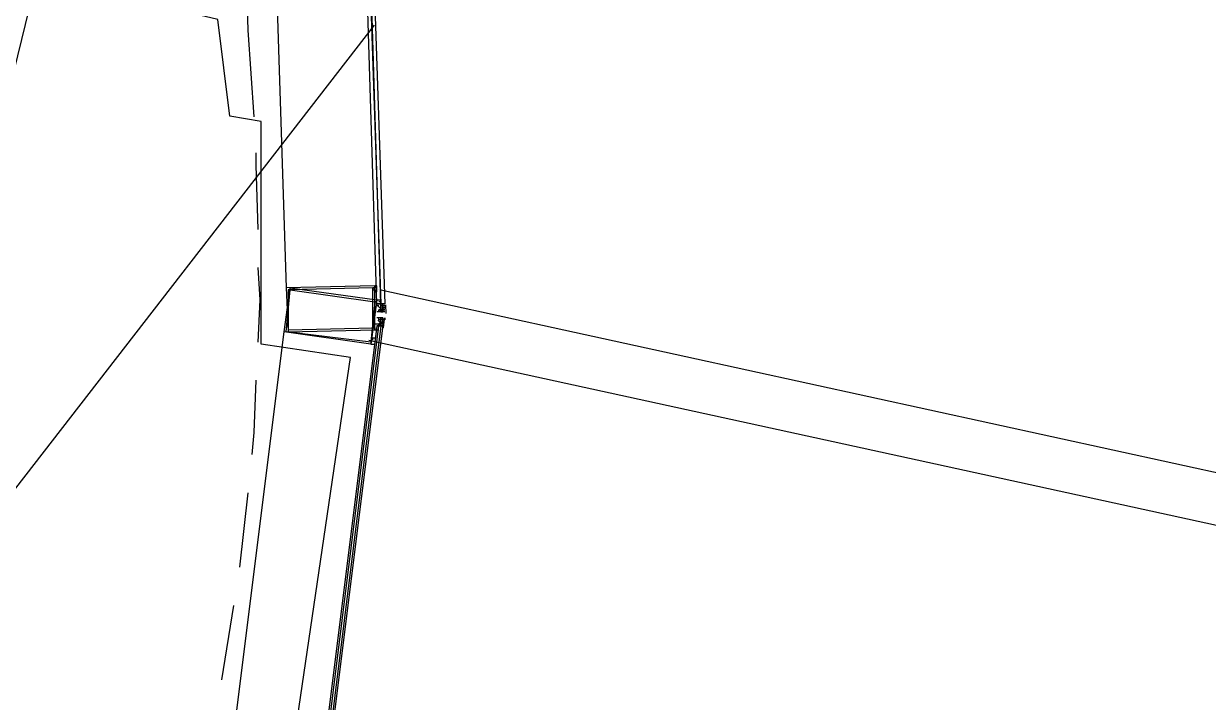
# Model space of a CAD drawing. Header units: feet. Extents: x -84 to 198, y -22 to 181.
# Drawn here: x 135.99 to 143.84, y 104.2 to 108.7 of the extents above; entities that cross this region are included whole.
import ezdxf

# ---------------------------------------------------------------- set-up
doc = ezdxf.new("R2010")
doc.units = ezdxf.units.FT
doc.layers.add('A-AREA-COMUN', color=252, linetype='CONTINUOUS')
doc.layers.add('A-LINEA', color=7, linetype='CONTINUOUS')

msp = doc.modelspace()

# ---------------------------------------------------------------- linework, layer by layer
at = {"layer": 'A-AREA-COMUN'}
msp.add_lwpolyline([(135.168, 97.7778), (136.32, 99.5378), (136.32, 100.0889), (136.64, 100.1778), (137.632, 102.8978), (138.16, 106.4889), (137.568, 106.5778), (137.568, 108.0533), (137.36, 108.0889), (137.28, 108.7289), (136.08, 109.0133), (135.392, 106.2044)], dxfattribs=at)
at = {"layer": 'A-LINEA'}
for p, q in [((137.6133, 110.6578), (137.7333, 106.9511)), ((124.6928, 91.1125), (138.3191, 108.6919)), ((138.3467, 106.9378), (138.3467, 106.9378)), ((138.36, 106.9378), (145.92, 105.2844)), ((138.3333, 106.8444), (138.3333, 106.8444)), ((138.3467, 106.8444), (138.3467, 106.8444)), ((138.3467, 106.8444), (138.3467, 106.8444)), ((138.3467, 106.8444), (138.3467, 106.8444)), ((138.3467, 106.8444), (138.3467, 106.8444)), ((138.3467, 106.8444), (138.3467, 106.8444)), ((138.3467, 106.8444), (138.3467, 106.8444)), ((138.3467, 106.8444), (138.3467, 106.8444)), ((138.3467, 106.8444), (138.3467, 106.8444)), ((138.36, 106.8444), (138.3467, 106.8444)), ((138.3467, 106.8444), (138.3467, 106.8444)), ((138.36, 106.8444), (138.3467, 106.8444)), ((138.3467, 106.8444), (138.3467, 106.8444)), ((138.3467, 106.8444), (138.3467, 106.8444)), ((138.3467, 106.8444), (138.3467, 106.8444)), ((138.3467, 106.8444), (138.3467, 106.8444)), ((138.3467, 106.7911), (138.3467, 106.8044)), ((138.3467, 106.8044), (138.3467, 106.8044)), ((138.36, 106.8044), (138.3467, 106.8044)), ((138.3467, 106.7911), (138.3467, 106.8044)), ((138.3467, 106.8044), (138.3467, 106.8044)), ((138.3467, 106.7911), (138.3467, 106.8044)), ((138.3467, 106.8044), (138.3467, 106.8044)), ((138.3467, 106.7911), (138.3467, 106.8044)), ((138.3467, 106.7911), (138.3467, 106.7911)), ((138.3467, 106.7911), (138.3467, 106.7911)), ((138.3467, 106.7911), (138.3467, 106.7911)), ((138.3467, 106.7911), (138.3467, 106.7911)), ((138.3467, 106.7911), (138.3467, 106.7911)), ((138.36, 106.8444), (138.36, 106.8444)), ((138.36, 106.8311), (138.36, 106.8444)), ((138.36, 106.8311), (138.36, 106.8444)), ((138.36, 106.8444), (138.36, 106.8444)), ((138.36, 106.8444), (138.3733, 106.8444)), ((138.36, 106.8444), (138.36, 106.8444)), ((138.36, 106.8444), (138.36, 106.8444)), ((138.36, 106.8444), (138.36, 106.8444)), ((138.36, 106.8444), (138.36, 106.8444)), ((138.36, 106.8444), (138.36, 106.8444)), ((138.36, 106.8444), (138.36, 106.8444)), ((138.36, 106.8444), (138.36, 106.8311)), ((138.36, 106.8444), (138.36, 106.8311)), ((138.36, 106.8444), (138.36, 106.8444)), ((138.36, 106.8311), (138.36, 106.8311)), ((138.36, 106.8311), (138.36, 106.8311)), ((138.36, 106.8311), (138.36, 106.8311)), ((138.36, 106.8311), (138.36, 106.8311)), ((138.36, 106.8311), (138.36, 106.8311)), ((138.36, 106.8311), (138.36, 106.8311)), ((138.3733, 106.8311), (138.36, 106.8311)), ((138.36, 106.8178), (138.36, 106.8311)), ((138.36, 106.8311), (138.36, 106.8311)), ((138.36, 106.8311), (138.36, 106.8311)), ((138.36, 106.8311), (138.36, 106.8311)), ((138.36, 106.8311), (138.36, 106.8311)), ((138.36, 106.8311), (138.36, 106.8311)), ((138.36, 106.8311), (138.36, 106.8311)), ((138.36, 106.8311), (138.3733, 106.8311)), ((138.36, 106.8311), (138.3733, 106.8311)), ((138.3733, 106.8311), (138.36, 106.8311)), ((138.36, 106.8311), (138.36, 106.8311)), ((138.36, 106.8311), (138.36, 106.8311)), ((138.36, 106.8311), (138.36, 106.8311)), ((138.3733, 106.8311), (138.36, 106.8311)), ((138.36, 106.8311), (138.36, 106.8311)), ((138.36, 106.8311), (138.36, 106.8311)), ((138.36, 106.8311), (138.36, 106.8311)), ((138.36, 106.8311), (138.36, 106.8311)), ((138.36, 106.8311), (138.36, 106.8311)), ((138.36, 106.8178), (138.3733, 106.8178)), ((138.36, 106.8178), (138.36, 106.8178)), ((138.36, 106.8178), (138.36, 106.8178)), ((138.36, 106.8178), (138.36, 106.8178)), ((138.36, 106.8178), (138.36, 106.8178)), ((138.36, 106.8178), (138.36, 106.8178)), ((138.36, 106.8178), (138.36, 106.8178)), ((138.36, 106.8044), (138.36, 106.8178)), ((138.36, 106.8178), (138.36, 106.8178)), ((138.36, 106.8044), (138.36, 106.8178)), ((138.36, 106.8178), (138.36, 106.8178)), ((138.36, 106.8178), (138.36, 106.8178)), ((138.36, 106.8178), (138.36, 106.8178)), ((138.36, 106.8178), (138.36, 106.8178)), ((138.36, 106.8178), (138.36, 106.8178)), ((138.36, 106.8178), (138.36, 106.8178)), ((138.36, 106.8178), (138.36, 106.8178)), ((138.36, 106.8178), (138.36, 106.8178)), ((138.36, 106.8178), (138.36, 106.8178)), ((138.36, 106.8178), (138.36, 106.8178)), ((138.36, 106.7911), (138.36, 106.8044)), ((138.36, 106.7911), (138.36, 106.8044)), ((138.36, 106.8044), (138.36, 106.8044)), ((138.36, 106.8044), (138.36, 106.8044)), ((138.36, 106.8044), (138.36, 106.8044)), ((138.36, 106.8044), (138.36, 106.8044)), ((138.36, 106.8044), (138.36, 106.8044)), ((138.36, 106.8044), (138.36, 106.8044)), ((138.36, 106.8044), (138.36, 106.8044)), ((138.36, 106.8044), (138.36, 106.8044)), ((138.36, 106.8044), (138.36, 106.8044)), ((138.36, 106.8044), (138.36, 106.8044)), ((138.36, 106.8044), (138.36, 106.8044)), ((138.36, 106.8044), (138.36, 106.8044)), ((138.36, 106.8044), (138.36, 106.8044)), ((138.36, 106.8044), (138.36, 106.8044)), ((138.36, 106.8044), (138.36, 106.8044)), ((138.36, 106.8044), (138.36, 106.8044)), ((138.36, 106.8044), (138.36, 106.8044)), ((138.36, 106.8044), (138.36, 106.8044)), ((138.36, 106.8044), (138.36, 106.8044)), ((138.36, 106.8044), (138.3733, 106.7911)), ((138.36, 106.7911), (138.3733, 106.7911)), ((138.36, 106.7911), (138.36, 106.7911)), ((138.36, 106.7911), (138.36, 106.7911)), ((138.36, 106.7911), (138.36, 106.7911)), ((138.36, 106.7911), (138.36, 106.7911)), ((138.36, 106.7911), (138.36, 106.7911)), ((138.36, 106.7911), (138.36, 106.7911)), ((138.36, 106.7911), (138.36, 106.7911)), ((138.36, 106.7911), (138.36, 106.7911)), ((138.36, 106.7911), (138.36, 106.7911)), ((138.36, 106.7911), (138.36, 106.7911)), ((138.36, 106.7911), (138.36, 106.7911)), ((138.36, 106.7911), (138.36, 106.7911)), ((138.3733, 106.8444), (138.3733, 106.8444)), ((138.3733, 106.8311), (138.3733, 106.8444)), ((138.3733, 106.8311), (138.3733, 106.8444)), ((138.3733, 106.8444), (138.3733, 106.8444)), ((138.3733, 106.8444), (138.3733, 106.8444)), ((138.3733, 106.8444), (138.3733, 106.8444)), ((138.3733, 106.8444), (138.3733, 106.8444)), ((138.3733, 106.8444), (138.3867, 106.8444)), ((138.3733, 106.8444), (138.3733, 106.8444)), ((138.3733, 106.8444), (138.3733, 106.8444)), ((138.3733, 106.8444), (138.3733, 106.8444)), ((138.3733, 106.8444), (138.3733, 106.8444)), ((138.3733, 106.8444), (138.3733, 106.8444)), ((138.3733, 106.8444), (138.3867, 106.8444)), ((138.3733, 106.8444), (138.3733, 106.8444)), ((138.3733, 106.8444), (138.3733, 106.8444)), ((138.3867, 106.8444), (138.3733, 106.8444)), ((138.3733, 106.8444), (138.3733, 106.8444)), ((138.3733, 106.8444), (138.3733, 106.8444)), ((138.3733, 106.8444), (138.3733, 106.8444)), ((138.3733, 106.8444), (138.3733, 106.8444)), ((138.3733, 106.8444), (138.3733, 106.8444)), ((138.3733, 106.8311), (138.3733, 106.8311)), ((138.3733, 106.8311), (138.3733, 106.8311)), ((138.3733, 106.8311), (138.3733, 106.8311)), ((138.3733, 106.8311), (138.3733, 106.8311)), ((138.3733, 106.8178), (138.3733, 106.8311)), ((138.3733, 106.8311), (138.3733, 106.8311)), ((138.3733, 106.8178), (138.3733, 106.8311)), ((138.3867, 106.8311), (138.3733, 106.8311)), ((138.3733, 106.8311), (138.3733, 106.8311)), ((138.3733, 106.8311), (138.3733, 106.8311)), ((138.3733, 106.8178), (138.3733, 106.8311)), ((138.3733, 106.8178), (138.3733, 106.8311)), ((138.3733, 106.8311), (138.3733, 106.8311)), ((138.3733, 106.8311), (138.3733, 106.8311)), ((138.3733, 106.8178), (138.3733, 106.8311)), ((138.3733, 106.8311), (138.3733, 106.8311)), ((138.3733, 106.8311), (138.3733, 106.8311)), ((138.3733, 106.8178), (138.3733, 106.8311)), ((138.3733, 106.8311), (138.3867, 106.8311)), ((138.3733, 106.8178), (138.3733, 106.8178)), ((138.3733, 106.8178), (138.3733, 106.8178)), ((138.3733, 106.8178), (138.3733, 106.8178)), ((138.3733, 106.8178), (138.3733, 106.8178)), ((138.3733, 106.8178), (138.3733, 106.8178)), ((138.3733, 106.8178), (138.3867, 106.8178)), ((138.3733, 106.8178), (138.3733, 106.8178)), ((138.3733, 106.8178), (138.3733, 106.8178)), ((138.3733, 106.8178), (138.3733, 106.8178)), ((138.3733, 106.8178), (138.3733, 106.8178)), ((138.3733, 106.8178), (138.3733, 106.8178)), ((138.3733, 106.8178), (138.3733, 106.8178)), ((138.3867, 106.8178), (138.3733, 106.8178)), ((138.3733, 106.8178), (138.3733, 106.8178)), ((138.3733, 106.8178), (138.3733, 106.8178)), ((138.3867, 106.8178), (138.3733, 106.8178)), ((138.3733, 106.8178), (138.3733, 106.8044)), ((138.3733, 106.8178), (138.3733, 106.8178)), ((138.3733, 106.8178), (138.3733, 106.8178)), ((138.3733, 106.8178), (138.3733, 106.8178)), ((138.3733, 106.8178), (138.3733, 106.8178)), ((138.3733, 106.8178), (138.3733, 106.8178)), ((138.3733, 106.8178), (138.3733, 106.8178)), ((138.3733, 106.8178), (138.3733, 106.8178)), ((138.3733, 106.8178), (138.3733, 106.8178)), ((138.3733, 106.8178), (138.3733, 106.8178)), ((138.3733, 106.8178), (138.3733, 106.8178)), ((138.3733, 106.8178), (138.3733, 106.8178)), ((138.3733, 106.8178), (138.3733, 106.8178)), ((138.3733, 106.8178), (138.3733, 106.8178)), ((138.3733, 106.7911), (138.3733, 106.8044)), ((138.3733, 106.7911), (138.3733, 106.8044)), ((138.3733, 106.8044), (138.3733, 106.8044)), ((138.3733, 106.8044), (138.3733, 106.8044)), ((138.3733, 106.8044), (138.3733, 106.8044)), ((138.3733, 106.8044), (138.3867, 106.8044)), ((138.3733, 106.8044), (138.3733, 106.8044)), ((138.3733, 106.8044), (138.3733, 106.8044)), ((138.3733, 106.8044), (138.3733, 106.8044)), ((138.3733, 106.8044), (138.3733, 106.8044)), ((138.3733, 106.8044), (138.3733, 106.8044)), ((138.3733, 106.8044), (138.3733, 106.8044)), ((138.3733, 106.8044), (138.3733, 106.8044)), ((138.3733, 106.8044), (138.3733, 106.8044)), ((138.3733, 106.8044), (138.3733, 106.8044)), ((138.3733, 106.8044), (138.3733, 106.8044)), ((138.3733, 106.8044), (138.3733, 106.8044)), ((138.3733, 106.8044), (138.3733, 106.8044)), ((138.3733, 106.8044), (138.3733, 106.8044)), ((138.3733, 106.8044), (138.3733, 106.8044)), ((138.3733, 106.8044), (138.3733, 106.8044)), ((138.3733, 106.8044), (138.3733, 106.8044)), ((138.3733, 106.8044), (138.3733, 106.8044)), ((138.3733, 106.8044), (138.3733, 106.8044)), ((138.3733, 106.8044), (138.3733, 106.8044)), ((138.3733, 106.8044), (138.3733, 106.8044)), ((138.3733, 106.8044), (138.3733, 106.8044)), ((138.3733, 106.8044), (138.3733, 106.8044)), ((138.3733, 106.8044), (138.3733, 106.8044)), ((138.3733, 106.8044), (138.3733, 106.7911)), ((138.3733, 106.7911), (138.3733, 106.7911)), ((138.3733, 106.7911), (138.3733, 106.7911)), ((138.3733, 106.7911), (138.3733, 106.7911)), ((138.3867, 106.8444), (138.3867, 106.8444)), ((138.3867, 106.8444), (138.3867, 106.8444)), ((138.3867, 106.8444), (138.3867, 106.8444)), ((138.3867, 106.8444), (138.3867, 106.8444)), ((138.3867, 106.8444), (138.3867, 106.8444)), ((138.3867, 106.8444), (138.3867, 106.8444)), ((138.3867, 106.8444), (138.3867, 106.8444)), ((138.3867, 106.8444), (138.3867, 106.8444)), ((138.3867, 106.8311), (138.3867, 106.8311)), ((138.3867, 106.8311), (138.3867, 106.8311)), ((138.3867, 106.8178), (138.3867, 106.8178)), ((138.3867, 106.8044), (138.3867, 106.8044)), ((138.3867, 106.8044), (138.3867, 106.8044)), ((138.3867, 106.8044), (138.3867, 106.8044)), ((138.3867, 106.8044), (138.3867, 106.8044)), ((138.3867, 106.8044), (138.3867, 106.8044)), ((138.3867, 106.8044), (138.3867, 106.8044)), ((138.3867, 106.8044), (138.3867, 106.8044)), ((138.3867, 106.7911), (138.3867, 106.7911)), ((138.3867, 106.7911), (138.3867, 106.7911)), ((138.3867, 106.7911), (138.3867, 106.7911)), ((138.3867, 106.7911), (138.3867, 106.7911)), ((138.3908, 106.8374), (138.3927, 106.7795)), ((138.3333, 106.7511), (138.3333, 106.7511)), ((138.3333, 106.7511), (138.3333, 106.7511)), ((138.3467, 106.7378), (138.3467, 106.7511)), ((138.3467, 106.7511), (138.3467, 106.7511)), ((138.3467, 106.7511), (138.3467, 106.7511)), ((138.3467, 106.7511), (138.3467, 106.7511)), ((138.3467, 106.7511), (138.3467, 106.7511)), ((138.3467, 106.7511), (138.3467, 106.7511)), ((138.3467, 106.7511), (138.3467, 106.7511)), ((138.3467, 106.7511), (138.3467, 106.7511)), ((138.3467, 106.7511), (138.3467, 106.7511)), ((138.3467, 106.7378), (138.3467, 106.7378)), ((138.3467, 106.7378), (138.3467, 106.7378)), ((138.3467, 106.7378), (138.3467, 106.7378)), ((138.3467, 106.7378), (138.3467, 106.7378)), ((138.36, 106.7378), (138.3467, 106.7378)), ((138.3467, 106.7111), (138.3467, 106.7111)), ((138.3467, 106.7111), (138.3467, 106.7111)), ((138.3467, 106.7111), (138.3467, 106.7111)), ((138.3467, 106.7111), (138.3467, 106.7111)), ((138.3467, 106.7111), (138.3467, 106.7111)), ((138.36, 106.7111), (138.3467, 106.7111)), ((138.36, 106.7511), (138.36, 106.7511)), ((138.36, 106.7378), (138.36, 106.7511)), ((138.36, 106.7511), (138.36, 106.7511)), ((138.36, 106.7511), (138.36, 106.7511)), ((138.36, 106.7511), (138.36, 106.7511)), ((138.36, 106.7378), (138.36, 106.7511)), ((138.36, 106.7511), (138.36, 106.7511)), ((138.36, 106.7511), (138.36, 106.7511)), ((138.36, 106.7511), (138.36, 106.7511)), ((138.3733, 106.7511), (138.36, 106.7511)), ((138.36, 106.7378), (138.36, 106.7378)), ((138.36, 106.7378), (138.36, 106.7378)), ((138.36, 106.7378), (138.36, 106.7378)), ((138.36, 106.7378), (138.36, 106.7378)), ((138.36, 106.7378), (138.36, 106.7378)), ((138.36, 106.7378), (138.36, 106.7378)), ((138.36, 106.7378), (138.36, 106.7378)), ((138.36, 106.7378), (138.36, 106.7378)), ((138.36, 106.7378), (138.36, 106.7378)), ((138.36, 106.7378), (138.36, 106.7378)), ((138.36, 106.7244), (138.36, 106.7378)), ((138.36, 106.7378), (138.36, 106.7378)), ((138.36, 106.7378), (138.36, 106.7378)), ((138.36, 106.7378), (138.36, 106.7378)), ((138.36, 106.7378), (138.36, 106.7378)), ((138.36, 106.7378), (138.36, 106.7378)), ((138.36, 106.7378), (138.36, 106.7378)), ((138.36, 106.7378), (138.36, 106.7378)), ((138.36, 106.7378), (138.36, 106.7378)), ((138.36, 106.7378), (138.36, 106.7378)), ((138.36, 106.7378), (138.36, 106.7378)), ((138.36, 106.7378), (138.36, 106.7378)), ((138.36, 106.7378), (138.36, 106.7378)), ((138.36, 106.7378), (138.36, 106.7378)), ((138.36, 106.7378), (138.36, 106.7378)), ((138.36, 106.7378), (138.36, 106.7378)), ((138.36, 106.7378), (138.36, 106.7378)), ((138.36, 106.7378), (138.36, 106.7378)), ((138.36, 106.7378), (138.36, 106.7378)), ((138.36, 106.7244), (138.36, 106.7244)), ((138.36, 106.7244), (138.36, 106.7244)), ((138.36, 106.7244), (138.36, 106.7244)), ((138.36, 106.7244), (138.36, 106.7244)), ((138.36, 106.7244), (138.36, 106.7244)), ((138.36, 106.7244), (138.36, 106.7244)), ((138.36, 106.7244), (138.36, 106.7244)), ((138.36, 106.7244), (138.3733, 106.7244)), ((138.36, 106.7244), (138.36, 106.7244)), ((138.36, 106.7244), (138.36, 106.7244)), ((138.3733, 106.7111), (138.36, 106.7244)), ((138.36, 106.7244), (138.36, 106.7244)), ((138.36, 106.7244), (138.36, 106.7244)), ((138.36, 106.7244), (138.36, 106.7244)), ((138.36, 106.7244), (138.3733, 106.7244)), ((138.36, 106.7244), (138.3733, 106.7244)), ((138.36, 106.7244), (138.36, 106.7244)), ((138.36, 106.7244), (138.36, 106.7244)), ((138.36, 106.7244), (138.36, 106.7244)), ((138.36, 106.7244), (138.36, 106.7244)), ((138.36, 106.7244), (138.36, 106.7244)), ((138.36, 106.7244), (138.36, 106.7244)), ((138.36, 106.7244), (138.3733, 106.7244)), ((138.36, 106.7244), (138.36, 106.7244)), ((138.36, 106.7244), (138.36, 106.7244)), ((138.36, 106.7244), (138.36, 106.7111)), ((138.36, 106.7244), (138.36, 106.7244)), ((138.36, 106.7244), (138.36, 106.7244)), ((138.36, 106.7244), (138.36, 106.7111)), ((138.36, 106.7111), (138.36, 106.7111)), ((138.36, 106.7111), (138.3733, 106.7111)), ((138.36, 106.7111), (138.36, 106.7111)), ((138.36, 106.7111), (138.36, 106.7111)), ((138.36, 106.7111), (138.36, 106.7111)), ((138.36, 106.7111), (138.36, 106.7111)), ((138.36, 106.7111), (138.36, 106.7111)), ((138.36, 106.7111), (138.36, 106.7111)), ((138.36, 106.7111), (138.36, 106.7111)), ((138.36, 106.7111), (138.36, 106.7111)), ((138.36, 106.7111), (138.36, 106.7111)), ((138.36, 106.7111), (138.36, 106.7111)), ((138.36, 106.7111), (138.36, 106.7111)), ((138.36, 106.7111), (138.36, 106.7111)), ((138.36, 106.7111), (138.36, 106.7111)), ((138.36, 106.7111), (138.36, 106.7111)), ((138.36, 106.7111), (138.36, 106.7111)), ((138.36, 106.7111), (138.36, 106.7111)), ((138.36, 106.7111), (138.36, 106.7111)), ((138.36, 106.7111), (138.36, 106.7111)), ((138.36, 106.7111), (138.36, 106.7111)), ((138.36, 106.7111), (138.36, 106.7111)), ((138.36, 106.7111), (138.36, 106.7111)), ((138.36, 106.7111), (138.36, 106.7111)), ((138.36, 106.7111), (138.36, 106.7111)), ((138.36, 106.7111), (138.36, 106.7111)), ((138.36, 106.7111), (138.36, 106.7111)), ((138.36, 106.7111), (138.36, 106.7111)), ((138.36, 106.7111), (138.36, 106.7111)), ((138.36, 106.7111), (138.36, 106.7111)), ((138.36, 106.7111), (138.36, 106.7111)), ((138.36, 106.7111), (138.36, 106.7111)), ((138.36, 106.7111), (138.36, 106.7111)), ((138.36, 106.7111), (138.36, 106.7111)), ((138.3733, 106.7511), (138.3733, 106.7511)), ((138.3733, 106.7378), (138.3733, 106.7511)), ((138.3733, 106.7511), (138.3733, 106.7511)), ((138.3733, 106.7511), (138.3733, 106.7378)), ((138.3733, 106.7511), (138.3733, 106.7378)), ((138.3733, 106.7378), (138.3733, 106.7378)), ((138.3733, 106.7378), (138.3733, 106.7378)), ((138.3733, 106.7378), (138.3733, 106.7378)), ((138.3733, 106.7378), (138.3733, 106.7378)), ((138.3733, 106.7378), (138.3733, 106.7378)), ((138.3733, 106.7378), (138.3733, 106.7378)), ((138.3733, 106.7378), (138.3733, 106.7378)), ((138.3733, 106.7378), (138.3733, 106.7378)), ((138.3733, 106.7378), (138.3733, 106.7378)), ((138.3733, 106.7378), (138.3733, 106.7378)), ((138.3733, 106.7378), (138.3733, 106.7378)), ((138.3733, 106.7378), (138.3733, 106.7378)), ((138.3733, 106.7378), (138.3733, 106.7378)), ((138.3733, 106.7378), (138.3733, 106.7378)), ((138.3733, 106.7378), (138.3733, 106.7378)), ((138.3733, 106.7378), (138.3733, 106.7378)), ((138.3733, 106.7378), (138.3733, 106.7378)), ((138.3733, 106.7378), (138.3733, 106.7378)), ((138.3733, 106.7378), (138.3733, 106.7378)), ((138.3733, 106.7378), (138.3733, 106.7378)), ((138.3733, 106.7378), (138.3733, 106.7378)), ((138.3733, 106.7244), (138.3733, 106.7378)), ((138.3733, 106.7378), (138.3733, 106.7378)), ((138.3733, 106.7378), (138.3733, 106.7378)), ((138.3733, 106.7378), (138.3733, 106.7378)), ((138.3733, 106.7378), (138.3733, 106.7378)), ((138.3733, 106.7378), (138.3733, 106.7378)), ((138.3733, 106.7378), (138.3733, 106.7378)), ((138.3733, 106.7244), (138.3733, 106.7244)), ((138.3733, 106.7244), (138.3733, 106.7244)), ((138.3733, 106.7111), (138.3733, 106.7244)), ((138.3733, 106.7244), (138.3733, 106.7244)), ((138.3733, 106.7244), (138.3733, 106.7244)), ((138.3733, 106.7244), (138.3733, 106.7244)), ((138.3733, 106.7244), (138.3733, 106.7244)), ((138.3733, 106.7244), (138.3733, 106.7244)), ((138.3733, 106.7244), (138.3733, 106.7244)), ((138.3733, 106.7244), (138.3733, 106.7244)), ((138.3733, 106.7244), (138.3733, 106.7244)), ((138.3733, 106.7244), (138.3733, 106.7244)), ((138.3733, 106.7244), (138.3733, 106.7244)), ((138.3733, 106.7244), (138.3733, 106.7244)), ((138.3733, 106.7244), (138.3733, 106.7244)), ((138.3733, 106.7244), (138.3733, 106.7244)), ((138.3733, 106.7244), (138.3733, 106.7244)), ((138.3733, 106.7244), (138.3733, 106.7244)), ((138.3733, 106.7244), (138.3733, 106.7244)), ((138.3733, 106.7244), (138.3733, 106.7244)), ((138.3733, 106.7244), (138.3733, 106.7244)), ((138.3733, 106.7244), (138.3733, 106.7244)), ((138.3733, 106.7244), (138.3733, 106.7244)), ((138.3733, 106.7244), (138.3733, 106.7244)), ((138.3733, 106.7244), (138.3733, 106.7244)), ((138.3733, 106.7244), (138.3733, 106.7244)), ((138.3733, 106.7244), (138.3733, 106.7244)), ((138.3733, 106.7244), (138.3733, 106.7244)), ((138.3733, 106.7111), (138.3733, 106.7111)), ((138.3733, 106.7111), (138.3733, 106.7111)), ((138.3733, 106.7111), (138.3733, 106.7111)), ((138.3733, 106.7111), (138.3733, 106.7111)), ((138.3733, 106.7111), (138.3733, 106.7111)), ((138.3733, 106.7111), (138.3733, 106.7111)), ((138.3733, 106.7111), (138.3733, 106.7111)), ((138.3733, 106.7111), (138.3733, 106.6978)), ((138.3733, 106.7111), (138.3733, 106.6978)), ((138.3733, 106.7111), (138.3733, 106.7111)), ((138.3733, 106.7111), (138.3733, 106.7111)), ((138.3733, 106.7111), (138.3733, 106.6978)), ((138.3733, 106.7111), (138.3733, 106.6978)), ((138.3733, 106.7111), (138.3733, 106.6978)), ((138.3826, 106.7434), (138.3753, 106.6859)), ((138.3867, 106.7511), (138.3867, 106.7511)), ((138.3867, 106.7378), (138.3867, 106.7511)), ((138.3867, 106.7511), (138.3867, 106.7511)), ((138.3867, 106.7511), (138.3867, 106.7511)), ((138.3867, 106.7511), (138.3867, 106.7511)), ((138.3867, 106.7511), (138.3867, 106.7378)), ((138.3867, 106.7378), (138.3867, 106.7378)), ((138.3867, 106.7378), (138.3867, 106.7378)), ((138.3867, 106.7378), (138.3867, 106.7378)), ((137.32, 103.4711), (137.72, 106.6578)), ((138.32, 106.6978), (138.32, 106.6978)), ((138.32, 106.6844), (138.32, 106.6844)), ((138.32, 106.6844), (138.32, 106.6844)), ((138.3333, 106.6978), (138.3333, 106.6978)), ((138.3333, 106.6978), (138.3467, 106.6978)), ((138.3333, 106.6978), (138.3333, 106.6978)), ((138.3333, 106.6978), (138.3333, 106.6978)), ((138.3333, 106.6978), (138.3333, 106.6978)), ((138.3467, 106.6978), (138.3467, 106.6978)), ((138.3467, 106.6978), (138.3467, 106.6978)), ((138.3467, 106.6978), (138.3467, 106.6978)), ((138.3467, 106.6978), (138.3467, 106.6978)), ((138.3467, 106.6978), (138.3467, 106.6978)), ((138.3467, 106.6978), (138.36, 106.6978)), ((138.3467, 106.6978), (138.3467, 106.6978)), ((138.3467, 106.6978), (138.3467, 106.6978)), ((138.3467, 106.6978), (138.3467, 106.6978)), ((138.3467, 106.6978), (138.3467, 106.6978)), ((138.3467, 106.6978), (138.3467, 106.6978)), ((138.3467, 106.6978), (138.3467, 106.6978)), ((138.3467, 106.6978), (138.3467, 106.6978)), ((138.3467, 106.6978), (138.3467, 106.6978)), ((138.3467, 106.6978), (138.3467, 106.6978)), ((138.3467, 106.6978), (138.3467, 106.6978)), ((138.3467, 106.6978), (138.3467, 106.6978)), ((138.3467, 106.6978), (138.3467, 106.6978)), ((138.3467, 106.6978), (138.3467, 106.6978)), ((138.3467, 106.6978), (138.36, 106.6978)), ((138.3467, 106.6978), (138.36, 106.6978)), ((138.3467, 106.6978), (138.3467, 106.6978)), ((138.3467, 106.6978), (138.3467, 106.6978)), ((138.3467, 106.6978), (138.3467, 106.6978)), ((138.3467, 106.6978), (138.3467, 106.6978)), ((138.3467, 106.6978), (138.3467, 106.6978)), ((138.36, 106.6978), (138.3467, 106.6978)), ((138.36, 106.6978), (138.36, 106.6978)), ((138.36, 106.6978), (138.36, 106.6978)), ((138.36, 106.6978), (138.36, 106.6978)), ((138.36, 106.6978), (138.36, 106.6978)), ((138.36, 106.6978), (138.36, 106.6978)), ((138.36, 106.6978), (138.36, 106.6978)), ((138.36, 106.6978), (138.36, 106.6978)), ((138.36, 106.6978), (138.36, 106.6978)), ((138.36, 106.6978), (138.36, 106.6978)), ((138.36, 106.6978), (138.36, 106.6978)), ((138.36, 106.6978), (138.36, 106.6978)), ((138.36, 106.6978), (138.36, 106.6978)), ((138.36, 106.6978), (138.36, 106.6978)), ((138.36, 106.6978), (138.36, 106.6978)), ((138.36, 106.6978), (138.36, 106.6978)), ((138.36, 106.6978), (138.36, 106.6978)), ((138.36, 106.6978), (138.3733, 106.6978)), ((138.36, 106.6978), (138.36, 106.6978)), ((138.3733, 106.6978), (138.3733, 106.6978)), ((138.3733, 106.6978), (138.3733, 106.6978)), ((138.3733, 106.6978), (138.3733, 106.6978)), ((138.3733, 106.6978), (138.3733, 106.6978)), ((138.3733, 106.6978), (138.3733, 106.6978)), ((138.3733, 106.6978), (138.3733, 106.6978)), ((138.3733, 106.6978), (138.3733, 106.6978)), ((138.3733, 106.6978), (138.3733, 106.6978)), ((138.3733, 106.6978), (138.3733, 106.6978)), ((138.3733, 106.6978), (138.3733, 106.6978)), ((138.3733, 106.6978), (138.3733, 106.6978)), ((138.3733, 106.6978), (138.3733, 106.6978)), ((138.28, 106.6044), (145.84, 104.9511)), ((138.2933, 106.5911), (138.2933, 106.5911)), ((138.32, 106.6044), (138.32, 106.6044)), ((138.32, 106.6044), (138.32, 106.6044)), ((137.4267, 105.0978), (137.48, 105.5911)), ((137.3067, 104.3511), (137.3867, 104.8444))]:
    msp.add_line(p, q, dxfattribs=at)
for points in [[(138.2267, 110.7911), (138.36, 106.8444), (138.3467, 106.8444), (138.3333, 106.8444), (138.2133, 110.7911), (138.2267, 110.7911)], [(138.2533, 110.7911), (138.3867, 106.8444), (138.36, 106.8444), (138.24, 110.7911), (138.2533, 110.7911)], [(137.52, 108.0844), (137.48, 108.6578), (137.4667, 109.1644)], [(137.5467, 107.3378), (137.5333, 107.7644), (137.5333, 107.8444)], [(137.5467, 106.5911), (137.56, 106.8711), (137.5467, 107.0844)], [(137.72, 106.6578), (137.76, 106.9511), (138.3333, 106.8711), (138.2933, 106.5778), (137.72, 106.6578)], [(137.7333, 106.9511), (137.7467, 106.6578), (138.32, 106.6711), (138.32, 106.9644), (137.7333, 106.9511)], [(137.7333, 106.6578), (137.76, 106.9378), (138.32, 106.8578), (138.2933, 106.5911), (137.7333, 106.6578)], [(137.7467, 106.9378), (137.7467, 106.6711), (138.3067, 106.6844), (138.3067, 106.9511), (137.7467, 106.9378)], [(138.3333, 106.9378), (138.3333, 106.9511), (138.3333, 106.9511), (138.3333, 106.9644), (138.3333, 106.9644), (138.3333, 106.9644), (138.32, 106.9644), (138.32, 106.9644), (138.32, 106.9511), (138.32, 106.9511), (138.3067, 106.9511), (138.3067, 106.9511), (138.3067, 106.9511), (138.3067, 106.9511), (138.3067, 106.9511), (138.3067, 106.9378), (138.3067, 106.9378), (138.3067, 106.9378), (138.32, 106.9378), (138.32, 106.9378), (138.32, 106.9244), (138.32, 106.9244), (138.3333, 106.9244), (138.3333, 106.9244), (138.3333, 106.9378)], [(138.3333, 106.8578), (138.32, 106.8578), (138.32, 106.8444), (138.32, 106.8444), (138.32, 106.8578), (138.32, 106.8578), (138.32, 106.8578), (138.3333, 106.8578), (138.3333, 106.8578), (138.3333, 106.8578), (138.3333, 106.8578), (138.3333, 106.8711), (138.3333, 106.8711), (138.36, 106.8711), (138.36, 106.8711), (138.36, 106.8711)], [(138.36, 106.8578), (138.36, 106.8578), (138.3467, 106.8578)], [(138.3333, 106.8444), (138.3467, 106.8444), (138.36, 106.8444), (138.3733, 106.8444), (138.3867, 106.8444)], [(138.3467, 106.8311), (138.3467, 106.8311), (138.3467, 106.8311), (138.3333, 106.8311), (138.3333, 106.8311), (138.3333, 106.8444), (138.3333, 106.8444)], [(138.3867, 106.7911), (138.3733, 106.7911), (138.36, 106.7911), (138.3467, 106.7911), (138.3333, 106.7911)], [(138.3407, 106.7911), (138.36, 106.8112), (138.3406, 106.8311)], [(138.36, 106.8311), (138.36, 106.8311), (138.36, 106.8444)], [(138.3733, 106.8044), (138.36, 106.8044), (138.3733, 106.8044)], [(138.3867, 106.8044), (138.3867, 106.8044), (138.3733, 106.8044), (138.36, 106.7911)], [(138.3733, 106.8044), (138.3733, 106.8044), (138.3733, 106.8178), (138.3733, 106.8178)], [(138.3067, 106.6844), (138.32, 106.6978), (138.32, 106.6978), (138.32, 106.6978), (138.32, 106.6978), (138.32, 106.6978), (138.32, 106.7111), (138.32, 106.7111), (138.3467, 106.7111), (138.3467, 106.7111), (138.3467, 106.7111)], [(138.3867, 106.7378), (138.36, 106.7511), (138.3467, 106.7511), (138.3333, 106.7511)], [(138.3387, 106.6978), (138.3599, 106.7158), (138.3426, 106.7376)], [(138.3467, 106.6978), (138.36, 106.6978), (138.36, 106.7111)], [(138.3867, 106.7378), (138.3733, 106.7378), (138.3733, 106.7378), (138.36, 106.7378), (138.36, 106.7511)], [(138.36, 106.7111), (138.36, 106.7244), (138.3733, 106.7244)], [(137.92, 103.2711), (138.3467, 106.6978), (138.3333, 106.6978), (137.9067, 103.2844), (137.9067, 103.2711), (137.92, 103.2711)], [(137.9467, 103.2711), (138.3733, 106.6844), (138.3733, 106.6978), (138.36, 106.6978), (137.9333, 103.2711), (137.9467, 103.2711)], [(138.3067, 106.6844), (138.32, 106.6844), (138.32, 106.6844), (138.32, 106.6844), (138.32, 106.6844), (138.32, 106.6844), (138.32, 106.6711), (138.32, 106.6711), (138.3467, 106.6711), (138.3467, 106.6711), (138.3467, 106.6711)], [(138.32, 106.6844), (138.32, 106.6844), (138.32, 106.6844)], [(138.3333, 106.6978), (138.3467, 106.6978), (138.36, 106.6978), (138.3733, 106.6978), (138.3733, 106.6844)], [(138.3467, 106.6844), (138.3467, 106.6844), (138.3467, 106.6844)], [(138.3733, 106.6978), (138.36, 106.6978), (138.3733, 106.6978)], [(138.2933, 106.6044), (138.2933, 106.6044), (138.2933, 106.6044), (138.2933, 106.6044), (138.2933, 106.6044), (138.2933, 106.6044), (138.2933, 106.6044)], [(138.2933, 106.6044), (138.2933, 106.6044), (138.2933, 106.6044), (138.2933, 106.6044)], [(138.2933, 106.5911), (138.2933, 106.5911), (138.2933, 106.5911), (138.2933, 106.5911), (138.2933, 106.5911), (138.2933, 106.5911), (138.2933, 106.5778), (138.2933, 106.5778), (138.32, 106.5778), (138.32, 106.5778), (138.32, 106.5778)], [(138.3067, 106.6044), (138.3067, 106.6178), (138.3067, 106.6178), (138.32, 106.6178), (138.32, 106.6178), (138.32, 106.6178)], [(138.32, 106.5911), (138.32, 106.5911), (138.32, 106.5911)], [(137.5067, 105.8444), (137.52, 105.9911), (137.5333, 106.3378)]]:
    msp.add_lwpolyline(points, dxfattribs=at)
for points in [[(138.32, 106.9511), (138.3067, 106.9511), (138.3067, 106.9511), (138.32, 106.9511)], [(138.3333, 106.8578), (138.32, 106.8578), (138.32, 106.8578), (138.3333, 106.8578)]]:
    msp.add_lwpolyline(points, close=True, dxfattribs=at)

doc.saveas('drawing.dxf')
